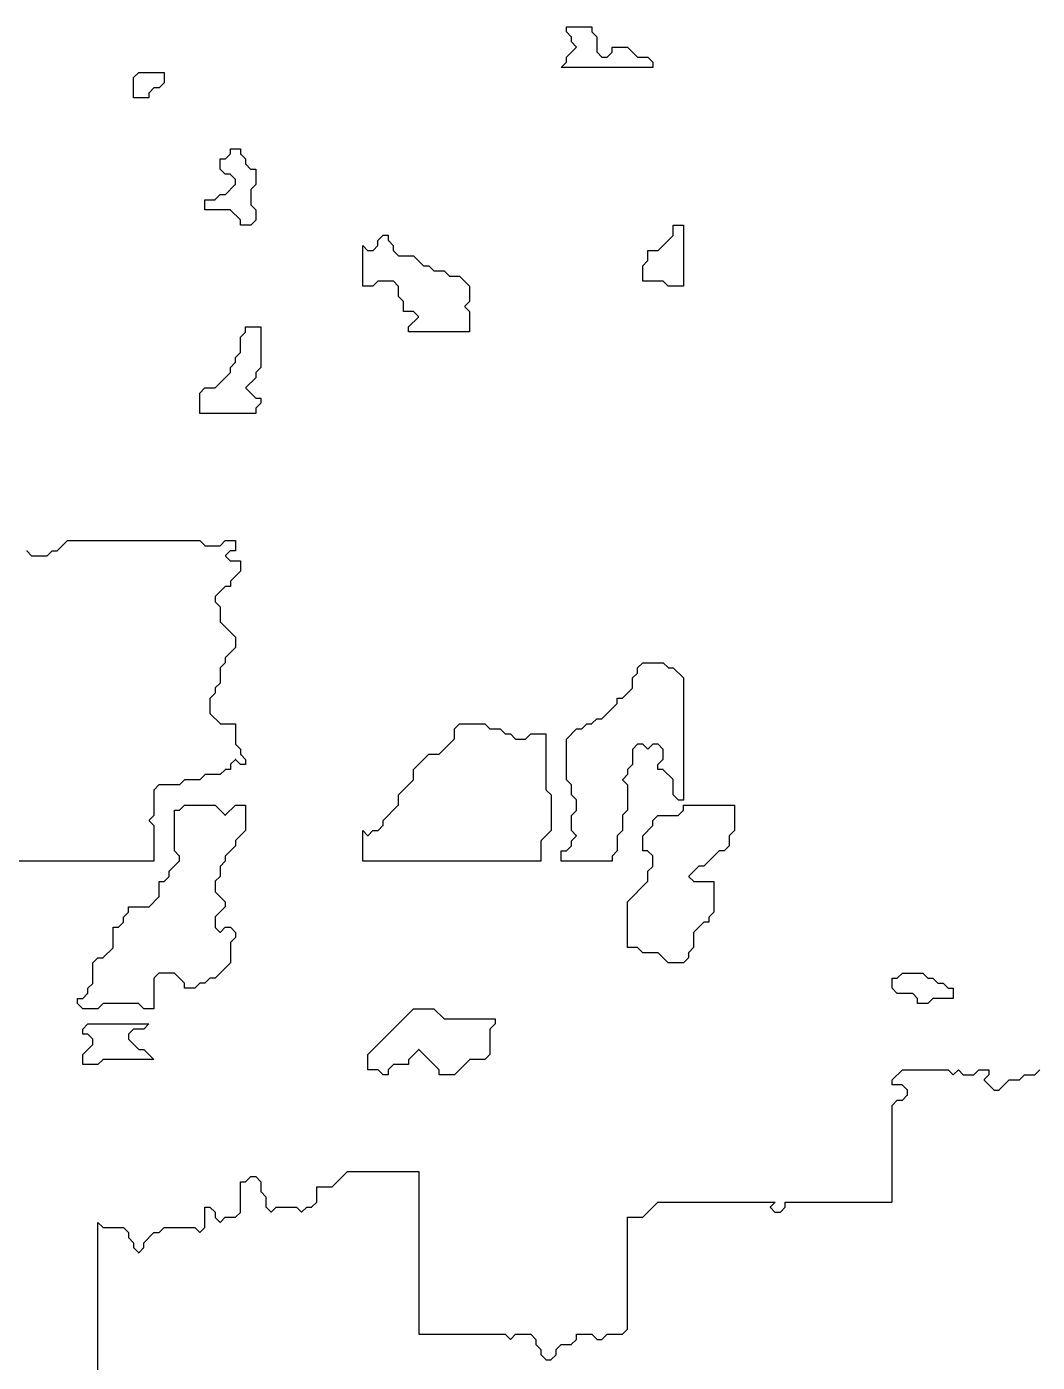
# Model space of a CAD drawing. Header units: metres. Extents: x 0 to 799, y 1 to 1100.
# Drawn here: x 402 to 600.5, y 470.5 to 733 of the extents above; entities that cross this region are included whole.
import ezdxf

# ---------------------------------------------------------------- set-up
doc = ezdxf.new("R2010")
doc.units = ezdxf.units.M
doc.layers.add('forest', color=7, linetype='Continuous')

msp = doc.modelspace()

# ---------------------------------------------------------------- linework, layer by layer
at = {"layer": 'forest', "color": 190}
for points in [[(507, 725), (507, 725), (507.97, 725.97), (507.98, 725.98), (507.98, 725.99), (507.99, 725.99), (507.99, 726), (508, 726.01), (508, 726.02), (508, 726.03), (508, 726.04), (508, 727), (508, 727), (508, 727), (509.93, 728.93), (509.94, 728.94), (509.94, 728.94), (509.95, 728.95), (509.95, 728.96), (509.95, 728.97), (509.96, 728.98), (509.96, 728.99), (509.96, 729), (509.96, 729.01), (509.96, 729.02), (509.95, 729.03), (509.95, 729.04), (509.95, 729.05), (509.94, 729.06), (509.94, 729.06), (509.93, 729.07), (509, 730), (509, 730), (509, 730), (509, 730.96), (509, 730.97), (509, 730.98), (509, 730.99), (508.99, 731), (508.99, 731.01), (508.98, 731.01), (508.98, 731.02), (508.97, 731.03), (508, 732), (508, 732), (508, 732), (508, 733), (508, 733), (508, 733), (513, 733), (513, 733), (513, 733), (513, 732.04), (513, 732.03), (513, 732.02), (513, 732.01), (513.01, 732), (513.01, 731.99), (513.02, 731.99), (513.02, 731.98), (513.03, 731.97), (514, 731), (514, 731), (514, 731), (514, 728.04), (514, 728.03), (514, 728.02), (514, 728.01), (514.01, 728), (514.01, 727.99), (514.02, 727.99), (514.02, 727.98), (514.03, 727.97), (514.97, 727.03), (514.98, 727.02), (514.99, 727.02), (514.99, 727.01), (515, 727.01), (515.01, 727), (515.02, 727), (515.03, 727), (515.04, 727), (515.96, 727), (515.97, 727), (515.98, 727), (515.99, 727), (516, 727.01), (516.01, 727.01), (516.01, 727.02), (516.02, 727.02), (516.03, 727.03), (516.97, 727.97), (516.98, 727.98), (516.98, 727.99), (516.99, 727.99), (516.99, 728), (517, 728.01), (517, 728.02), (517, 728.03), (517, 728.04), (517, 729), (517, 729), (517, 729), (520, 729), (520, 729), (520, 729), (521.97, 727.03), (521.98, 727.02), (521.99, 727.02), (521.99, 727.01), (522, 727.01), (522.01, 727), (522.02, 727), (522.03, 727), (522.04, 727), (524, 727), (524, 727), (524, 727), (525, 726), (525, 726), (525, 726), (525, 725), (525, 725), (525, 725), (507, 725), (507, 725)], [(423, 719), (423, 719), (423, 723), (423, 723), (423, 723), (424, 724), (424, 724), (424, 724), (429, 724), (429, 724), (429, 724), (429, 722), (429, 722), (429, 722), (428, 721), (428, 721), (428, 721), (427.04, 721), (427.03, 721), (427.02, 721), (427.01, 721), (427, 720.99), (426.99, 720.99), (426.99, 720.98), (426.98, 720.98), (426.97, 720.97), (426.03, 720.03), (426.02, 720.02), (426.02, 720.01), (426.01, 720.01), (426.01, 720), (426, 719.99), (426, 719.98), (426, 719.97), (426, 719.96), (426, 719), (426, 719), (426, 719), (423, 719), (423, 719)], [(437, 697), (437, 697), (437, 699), (437, 699), (437, 699), (438.96, 699), (438.97, 699), (438.98, 699), (438.99, 699), (439, 699.01), (439.01, 699.01), (439.01, 699.02), (439.02, 699.02), (439.03, 699.03), (440, 700), (440, 700), (440, 700), (440.96, 700), (440.97, 700), (440.98, 700), (440.99, 700), (441, 700.01), (441.01, 700.01), (441.01, 700.02), (441.02, 700.02), (441.03, 700.03), (442.97, 701.97), (442.98, 701.98), (442.98, 701.99), (442.99, 701.99), (442.99, 702), (443, 702.01), (443, 702.02), (443, 702.03), (443, 702.04), (443, 702.96), (443, 702.97), (443, 702.98), (443, 702.99), (442.99, 703), (442.99, 703.01), (442.98, 703.01), (442.98, 703.02), (442.97, 703.03), (442.03, 703.97), (442.02, 703.98), (442.01, 703.98), (442.01, 703.99), (442, 703.99), (441.99, 704), (441.98, 704), (441.97, 704), (441.96, 704), (441, 704), (441, 704), (441, 704), (440, 705), (440, 705), (440, 705), (440, 707), (440, 707), (440, 707), (440.96, 707), (440.97, 707), (440.98, 707), (440.99, 707), (441, 707.01), (441.01, 707.01), (441.01, 707.02), (441.02, 707.02), (441.03, 707.03), (441.97, 707.97), (441.98, 707.98), (441.98, 707.99), (441.99, 707.99), (441.99, 708), (442, 708.01), (442, 708.02), (442, 708.03), (442, 708.04), (442, 709), (442, 709), (442, 709), (444, 709), (444, 709), (444, 709), (444, 708.04), (444, 708.03), (444, 708.02), (444, 708.01), (444.01, 708), (444.01, 707.99), (444.02, 707.99), (444.02, 707.98), (444.03, 707.97), (445, 707), (445, 707), (445, 707), (445, 706.04), (445, 706.03), (445, 706.02), (445, 706.01), (445.01, 706), (445.01, 705.99), (445.02, 705.99), (445.02, 705.98), (445.03, 705.97), (445.97, 705.03), (445.98, 705.02), (445.99, 705.02), (445.99, 705.01), (446, 705.01), (446.01, 705), (446.02, 705), (446.03, 705), (446.04, 705), (447, 705), (447, 705), (447, 705), (447, 702), (447, 702), (447, 702), (446.03, 701.03), (446.02, 701.02), (446.02, 701.01), (446.01, 701.01), (446.01, 701), (446, 700.99), (446, 700.98), (446, 700.97), (446, 700.96), (446, 698.04), (446, 698.03), (446, 698.02), (446, 698.01), (446.01, 698), (446.01, 697.99), (446.02, 697.99), (446.02, 697.98), (446.03, 697.97), (447, 697), (447, 697), (447, 697), (447, 695), (447, 695), (447, 695), (446, 694), (446, 694), (446, 694), (444, 694), (444, 694), (444, 694), (444, 694.96), (444, 694.97), (444, 694.98), (444, 694.99), (443.99, 695), (443.99, 695.01), (443.98, 695.01), (443.98, 695.02), (443.97, 695.03), (442.03, 696.97), (442.02, 696.98), (442.01, 696.98), (442.01, 696.99), (442, 696.99), (441.99, 697), (441.98, 697), (441.97, 697), (441.96, 697), (437, 697), (437, 697)], [(523, 683), (523, 683), (523, 686), (523, 686), (523, 686), (523.97, 686.97), (523.98, 686.98), (523.98, 686.99), (523.99, 686.99), (523.99, 687), (524, 687.01), (524, 687.02), (524, 687.03), (524, 687.04), (524, 689), (524, 689), (524, 689), (525.96, 689), (525.97, 689), (525.98, 689), (525.99, 689), (526, 689.01), (526.01, 689.01), (526.01, 689.02), (526.02, 689.02), (526.03, 689.03), (528.97, 691.97), (528.98, 691.98), (528.98, 691.99), (528.99, 691.99), (528.99, 692), (529, 692.01), (529, 692.02), (529, 692.03), (529, 692.04), (529, 694), (529, 694), (529, 694), (531, 694), (531, 694), (531, 694), (531, 682), (531, 682), (531, 682), (528, 682), (528, 682), (528, 682), (527.03, 682.97), (527.02, 682.98), (527.01, 682.98), (527.01, 682.99), (527, 682.99), (526.99, 683), (526.98, 683), (526.97, 683), (526.96, 683), (523, 683), (523, 683)], [(468, 690), (468, 690), (468.97, 689.03), (468.98, 689.02), (468.99, 689.02), (468.99, 689.01), (469, 689.01), (469.01, 689), (469.02, 689), (469.03, 689), (469.04, 689), (469.96, 689), (469.97, 689), (469.98, 689), (469.99, 689), (470, 689.01), (470.01, 689.01), (470.01, 689.02), (470.02, 689.02), (470.03, 689.03), (470.97, 689.97), (470.98, 689.98), (470.98, 689.99), (470.99, 689.99), (470.99, 690), (471, 690.01), (471, 690.02), (471, 690.03), (471, 690.04), (471, 691), (471, 691), (471, 691), (472, 692), (472, 692), (472, 692), (473, 692), (473, 692), (473, 692), (473, 691.04), (473, 691.03), (473, 691.02), (473, 691.01), (473.01, 691), (473.01, 690.99), (473.02, 690.99), (473.02, 690.98), (473.03, 690.97), (474, 690), (474, 690), (474, 690), (474, 689.04), (474, 689.03), (474, 689.02), (474, 689.01), (474.01, 689), (474.01, 688.99), (474.02, 688.99), (474.02, 688.98), (474.03, 688.97), (474.97, 688.03), (474.98, 688.02), (474.99, 688.02), (474.99, 688.01), (475, 688.01), (475.01, 688), (475.02, 688), (475.03, 688), (475.04, 688), (478, 688), (478, 688), (478, 688), (479.97, 686.03), (479.98, 686.02), (479.99, 686.02), (479.99, 686.01), (480, 686.01), (480.01, 686), (480.02, 686), (480.03, 686), (480.04, 686), (481, 686), (481, 686), (481, 686), (481.97, 685.03), (481.98, 685.02), (481.99, 685.02), (481.99, 685.01), (482, 685.01), (482.01, 685), (482.02, 685), (482.03, 685), (482.04, 685), (484, 685), (484, 685), (484, 685), (484.97, 684.03), (484.98, 684.02), (484.99, 684.02), (484.99, 684.01), (485, 684.01), (485.01, 684), (485.02, 684), (485.03, 684), (485.04, 684), (487, 684), (487, 684), (487, 684), (489, 682), (489, 682), (489, 682), (489, 679), (489, 679), (489, 679), (488.07, 678.07), (488.06, 678.06), (488.06, 678.06), (488.05, 678.05), (488.05, 678.04), (488.05, 678.03), (488.04, 678.02), (488.04, 678.01), (488.04, 678), (488.04, 677.99), (488.04, 677.98), (488.05, 677.97), (488.05, 677.96), (488.05, 677.95), (488.06, 677.94), (488.06, 677.94), (488.07, 677.93), (489, 677), (489, 677), (489, 677), (489, 673), (489, 673), (489, 673), (477, 673), (477, 673), (477, 673), (477, 674), (477, 674), (477, 674), (478.93, 675.93), (478.94, 675.94), (478.94, 675.94), (478.95, 675.95), (478.95, 675.96), (478.95, 675.97), (478.96, 675.98), (478.96, 675.99), (478.96, 676), (478.96, 676.01), (478.96, 676.02), (478.95, 676.03), (478.95, 676.04), (478.95, 676.05), (478.94, 676.06), (478.94, 676.06), (478.93, 676.07), (478.03, 676.97), (478.02, 676.98), (478.01, 676.98), (478.01, 676.99), (478, 676.99), (477.99, 677), (477.98, 677), (477.97, 677), (477.96, 677), (476, 677), (476, 677), (476, 677), (476, 678.96), (476, 678.97), (476, 678.98), (476, 678.99), (475.99, 679), (475.99, 679.01), (475.98, 679.01), (475.98, 679.02), (475.97, 679.03), (475, 680), (475, 680), (475, 680), (475, 681.96), (475, 681.97), (475, 681.98), (475, 681.99), (474.99, 682), (474.99, 682.01), (474.98, 682.01), (474.98, 682.02), (474.97, 682.03), (474.03, 682.97), (474.02, 682.98), (474.01, 682.98), (474.01, 682.99), (474, 682.99), (473.99, 683), (473.98, 683), (473.97, 683), (473.96, 683), (471.04, 683), (471.03, 683), (471.02, 683), (471.01, 683), (471, 682.99), (470.99, 682.99), (470.99, 682.98), (470.98, 682.98), (470.97, 682.97), (470, 682), (470, 682), (470, 682), (468, 682), (468, 682), (468, 682), (468, 690), (468, 690)], [(436, 657), (436, 657), (436, 661), (436, 661), (436, 661), (437, 662), (437, 662), (437, 662), (438.96, 662), (438.97, 662), (438.98, 662), (438.99, 662), (439, 662.01), (439.01, 662.01), (439.01, 662.02), (439.02, 662.02), (439.03, 662.03), (441.97, 664.97), (441.98, 664.98), (441.98, 664.99), (441.99, 664.99), (441.99, 665), (442, 665.01), (442, 665.02), (442, 665.03), (442, 665.04), (442, 666), (442, 666), (442, 666), (442.97, 666.97), (442.98, 666.98), (442.98, 666.99), (442.99, 666.99), (442.99, 667), (443, 667.01), (443, 667.02), (443, 667.03), (443, 667.04), (443, 668), (443, 668), (443, 668), (443.97, 668.97), (443.98, 668.98), (443.98, 668.99), (443.99, 668.99), (443.99, 669), (444, 669.01), (444, 669.02), (444, 669.03), (444, 669.04), (444, 672), (444, 672), (444, 672), (444.97, 672.97), (444.98, 672.98), (444.98, 672.99), (444.99, 672.99), (444.99, 673), (445, 673.01), (445, 673.02), (445, 673.03), (445, 673.04), (445, 674), (445, 674), (445, 674), (448, 674), (448, 674), (448, 674), (448, 666), (448, 666), (448, 666), (447.03, 665.03), (447.02, 665.02), (447.02, 665.01), (447.01, 665.01), (447.01, 665), (447, 664.99), (447, 664.98), (447, 664.97), (447, 664.96), (447, 664), (447, 664), (447, 664), (445.07, 662.07), (445.06, 662.06), (445.06, 662.06), (445.05, 662.05), (445.05, 662.04), (445.05, 662.03), (445.04, 662.02), (445.04, 662.01), (445.04, 662), (445.04, 661.99), (445.04, 661.98), (445.05, 661.97), (445.05, 661.96), (445.05, 661.95), (445.06, 661.94), (445.06, 661.94), (445.07, 661.93), (446.97, 660.03), (446.98, 660.02), (446.99, 660.02), (446.99, 660.01), (447, 660.01), (447.01, 660), (447.02, 660), (447.03, 660), (447.04, 660), (448, 660), (448, 660), (448, 660), (448, 659), (448, 659), (448, 659), (447.03, 658.03), (447.02, 658.02), (447.02, 658.01), (447.01, 658.01), (447.01, 658), (447, 657.99), (447, 657.98), (447, 657.97), (447, 657.96), (447, 657), (447, 657), (447, 657), (436, 657), (436, 657)], [(402, 630.04), (402, 630.03), (402, 630.02), (402, 630.01), (402.01, 630), (402.01, 629.99), (402.02, 629.99), (402.02, 629.98), (402.03, 629.97), (402.97, 629.03), (402.98, 629.02), (402.99, 629.02), (402.99, 629.01), (403, 629.01), (403.01, 629), (403.02, 629), (403.03, 629), (403.04, 629), (405.96, 629), (405.97, 629), (405.98, 629), (405.99, 629), (406, 629.01), (406.01, 629.01), (406.01, 629.02), (406.02, 629.02), (406.03, 629.03), (407, 630), (407, 630), (407, 630), (407.96, 630), (407.97, 630), (407.98, 630), (407.99, 630), (408, 630.01), (408.01, 630.01), (408.01, 630.02), (408.02, 630.02), (408.03, 630.03), (410, 632), (410, 632), (410, 632), (436, 632), (436, 632), (436, 632), (436.97, 631.03), (436.98, 631.02), (436.99, 631.02), (436.99, 631.01), (437, 631.01), (437.01, 631), (437.02, 631), (437.03, 631), (437.04, 631), (439.96, 631), (439.97, 631), (439.98, 631), (439.99, 631), (440, 631.01), (440.01, 631.01), (440.01, 631.02), (440.02, 631.02), (440.03, 631.03), (441, 632), (441, 632), (441, 632), (443, 632), (443, 632), (443, 632), (443, 630), (443, 630), (443, 630), (442.04, 630), (442.03, 630), (442.02, 630), (442.01, 630), (442, 629.99), (441.99, 629.99), (441.99, 629.98), (441.98, 629.98), (441.97, 629.97), (441.07, 629.07), (441.06, 629.06), (441.06, 629.06), (441.05, 629.05), (441.05, 629.04), (441.05, 629.03), (441.04, 629.02), (441.04, 629.01), (441.04, 629), (441.04, 628.99), (441.04, 628.98), (441.05, 628.97), (441.05, 628.96), (441.05, 628.95), (441.06, 628.94), (441.06, 628.94), (441.07, 628.93), (441.97, 628.03), (441.98, 628.02), (441.99, 628.02), (441.99, 628.01), (442, 628.01), (442.01, 628), (442.02, 628), (442.03, 628), (442.04, 628), (444, 628), (444, 628), (444, 628), (444, 626), (444, 626), (444, 626), (442.03, 624.03), (442.02, 624.02), (442.02, 624.01), (442.01, 624.01), (442.01, 624), (442, 623.99), (442, 623.98), (442, 623.97), (442, 623.96), (442, 623), (442, 623), (442, 623), (441.04, 623), (441.03, 623), (441.02, 623), (441.01, 623), (441, 622.99), (440.99, 622.99), (440.99, 622.98), (440.98, 622.98), (440.97, 622.97), (439.03, 621.03), (439.02, 621.02), (439.02, 621.01), (439.01, 621.01), (439.01, 621), (439, 620.99), (439, 620.98), (439, 620.97), (439, 620.96), (439, 620.04), (439, 620.03), (439, 620.02), (439, 620.01), (439.01, 620), (439.01, 619.99), (439.02, 619.99), (439.02, 619.98), (439.03, 619.97), (440, 619), (440, 619), (440, 619), (440, 616.04), (440, 616.03), (440, 616.02), (440, 616.01), (440.01, 616), (440.01, 615.99), (440.02, 615.99), (440.02, 615.98), (440.03, 615.97), (443, 613), (443, 613), (443, 613), (443, 611), (443, 611), (443, 611), (441.03, 609.03), (441.02, 609.02), (441.02, 609.01), (441.01, 609.01), (441.01, 609), (441, 608.99), (441, 608.98), (441, 608.97), (441, 608.96), (441, 608), (441, 608), (441, 608), (440.03, 607.03), (440.02, 607.02), (440.02, 607.01), (440.01, 607.01), (440.01, 607), (440, 606.99), (440, 606.98), (440, 606.97), (440, 606.96), (440, 604), (440, 604), (440, 604), (439.03, 603.03), (439.02, 603.02), (439.02, 603.01), (439.01, 603.01), (439.01, 603), (439, 602.99), (439, 602.98), (439, 602.97), (439, 602.96), (439, 602), (439, 602), (439, 602), (438.03, 601.03), (438.02, 601.02), (438.02, 601.01), (438.01, 601.01), (438.01, 601), (438, 600.99), (438, 600.98), (438, 600.97), (438, 600.96), (438, 598.04), (438, 598.03), (438, 598.02), (438, 598.01), (438.01, 598), (438.01, 597.99), (438.02, 597.99), (438.02, 597.98), (438.03, 597.97), (439.97, 596.03), (439.98, 596.02), (439.99, 596.02), (439.99, 596.01), (440, 596.01), (440.01, 596), (440.02, 596), (440.03, 596), (440.04, 596), (443, 596), (443, 596), (443, 596), (443, 592.04), (443, 592.03), (443, 592.02), (443, 592.01), (443.01, 592), (443.01, 591.99), (443.02, 591.99), (443.02, 591.98), (443.03, 591.97), (444, 591), (444, 591), (444, 591), (444, 590.04), (444, 590.03), (444, 590.02), (444, 590.01), (444.01, 590), (444.01, 589.99), (444.02, 589.99), (444.02, 589.98), (444.03, 589.97), (445, 589), (445, 589), (445, 589), (445, 588), (445, 588), (445, 588), (444, 588), (444, 588), (444, 588), (443.07, 588.93), (443.06, 588.94), (443.06, 588.94), (443.05, 588.95), (443.04, 588.95), (443.03, 588.95), (443.02, 588.96), (443.01, 588.96), (443, 588.96), (442.99, 588.96), (442.98, 588.96), (442.97, 588.95), (442.96, 588.95), (442.95, 588.95), (442.94, 588.94), (442.94, 588.94), (442.93, 588.93), (442.03, 588.03), (442.02, 588.02), (442.02, 588.01), (442.01, 588.01), (442.01, 588), (442, 587.99), (442, 587.98), (442, 587.97), (442, 587.96), (442, 587), (442, 587), (442, 587), (441.04, 587), (441.03, 587), (441.02, 587), (441.01, 587), (441, 586.99), (440.99, 586.99), (440.99, 586.98), (440.98, 586.98), (440.97, 586.97), (440, 586), (440, 586), (440, 586), (437.04, 586), (437.03, 586), (437.02, 586), (437.01, 586), (437, 585.99), (436.99, 585.99), (436.99, 585.98), (436.98, 585.98), (436.97, 585.97), (436, 585), (436, 585), (436, 585), (433.04, 585), (433.03, 585), (433.02, 585), (433.01, 585), (433, 584.99), (432.99, 584.99), (432.99, 584.98), (432.98, 584.98), (432.97, 584.97), (432, 584), (432, 584), (432, 584), (428.04, 584), (428.03, 584), (428.02, 584), (428.01, 584), (428, 583.99), (427.99, 583.99), (427.99, 583.98), (427.98, 583.98), (427.97, 583.97), (427.03, 583.03), (427.02, 583.02), (427.02, 583.01), (427.01, 583.01), (427.01, 583), (427, 582.99), (427, 582.98), (427, 582.97), (427, 582.96), (427, 578), (427, 578), (427, 578), (426.07, 577.07), (426.06, 577.06), (426.06, 577.06), (426.05, 577.05), (426.05, 577.04), (426.05, 577.03), (426.04, 577.02), (426.04, 577.01), (426.04, 577), (426.04, 576.99), (426.04, 576.98), (426.05, 576.97), (426.05, 576.96), (426.05, 576.95), (426.06, 576.94), (426.06, 576.94), (426.07, 576.93), (427, 576), (427, 576), (427, 576), (427, 569), (427, 569), (427, 569), (394, 569)], [(507, 569), (507, 569), (507, 571), (507, 571), (507, 571), (507.96, 571), (507.97, 571), (507.98, 571), (507.99, 571), (508, 571.01), (508.01, 571.01), (508.01, 571.02), (508.02, 571.02), (508.03, 571.03), (508.97, 571.97), (508.98, 571.98), (508.98, 571.99), (508.99, 571.99), (508.99, 572), (509, 572.01), (509, 572.02), (509, 572.03), (509, 572.04), (509, 573), (509, 573), (509, 573), (509.93, 573.93), (509.94, 573.94), (509.94, 573.94), (509.95, 573.95), (509.95, 573.96), (509.95, 573.97), (509.96, 573.98), (509.96, 573.99), (509.96, 574), (509.96, 574.01), (509.96, 574.02), (509.95, 574.03), (509.95, 574.04), (509.95, 574.05), (509.94, 574.06), (509.94, 574.06), (509.93, 574.07), (509, 575), (509, 575), (509, 575), (509, 578), (509, 578), (509, 578), (509.97, 578.97), (509.98, 578.98), (509.98, 578.99), (509.99, 578.99), (509.99, 579), (510, 579.01), (510, 579.02), (510, 579.03), (510, 579.04), (510, 580.96), (510, 580.97), (510, 580.98), (510, 580.99), (509.99, 581), (509.99, 581.01), (509.98, 581.01), (509.98, 581.02), (509.97, 581.03), (509, 582), (509, 582), (509, 582), (509, 583.96), (509, 583.97), (509, 583.98), (509, 583.99), (508.99, 584), (508.99, 584.01), (508.98, 584.01), (508.98, 584.02), (508.97, 584.03), (508, 585), (508, 585), (508, 585), (508, 593), (508, 593), (508, 593), (510, 595), (510, 595), (510, 595), (510.96, 595), (510.97, 595), (510.98, 595), (510.99, 595), (511, 595.01), (511.01, 595.01), (511.01, 595.02), (511.02, 595.02), (511.03, 595.03), (512, 596), (512, 596), (512, 596), (512.96, 596), (512.97, 596), (512.98, 596), (512.99, 596), (513, 596.01), (513.01, 596.01), (513.01, 596.02), (513.02, 596.02), (513.03, 596.03), (514, 597), (514, 597), (514, 597), (514.96, 597), (514.97, 597), (514.98, 597), (514.99, 597), (515, 597.01), (515.01, 597.01), (515.01, 597.02), (515.02, 597.02), (515.03, 597.03), (517.97, 599.97), (517.98, 599.98), (517.98, 599.99), (517.99, 599.99), (517.99, 600), (518, 600.01), (518, 600.02), (518, 600.03), (518, 600.04), (518, 601), (518, 601), (518, 601), (518.96, 601), (518.97, 601), (518.98, 601), (518.99, 601), (519, 601.01), (519.01, 601.01), (519.01, 601.02), (519.02, 601.02), (519.03, 601.03), (520.97, 602.97), (520.98, 602.98), (520.98, 602.99), (520.99, 602.99), (520.99, 603), (521, 603.01), (521, 603.02), (521, 603.03), (521, 603.04), (521, 605), (521, 605), (521, 605), (521.97, 605.97), (521.98, 605.98), (521.98, 605.99), (521.99, 605.99), (521.99, 606), (522, 606.01), (522, 606.02), (522, 606.03), (522, 606.04), (522, 607), (522, 607), (522, 607), (523, 608), (523, 608), (523, 608), (527, 608), (527, 608), (527, 608), (527.97, 607.03), (527.98, 607.02), (527.99, 607.02), (527.99, 607.01), (528, 607.01), (528.01, 607), (528.02, 607), (528.03, 607), (528.04, 607), (529, 607), (529, 607), (529, 607), (531, 605), (531, 605), (531, 605), (531, 581), (531, 581), (531, 581), (530, 581), (530, 581), (530, 581), (529, 582), (529, 582), (529, 582), (529, 584.96), (529, 584.97), (529, 584.98), (529, 584.99), (528.99, 585), (528.99, 585.01), (528.98, 585.01), (528.98, 585.02), (528.97, 585.03), (527.03, 586.97), (527.02, 586.98), (527.01, 586.98), (527.01, 586.99), (527, 586.99), (526.99, 587), (526.98, 587), (526.97, 587), (526.96, 587), (526, 587), (526, 587), (526, 587), (526, 588), (526, 588), (526, 588), (526.97, 588.97), (526.98, 588.98), (526.98, 588.99), (526.99, 588.99), (526.99, 589), (527, 589.01), (527, 589.02), (527, 589.03), (527, 589.04), (527, 590.96), (527, 590.97), (527, 590.98), (527, 590.99), (526.99, 591), (526.99, 591.01), (526.98, 591.01), (526.98, 591.02), (526.97, 591.03), (526.03, 591.97), (526.02, 591.98), (526.01, 591.98), (526.01, 591.99), (526, 591.99), (525.99, 592), (525.98, 592), (525.97, 592), (525.96, 592), (525.04, 592), (525.03, 592), (525.02, 592), (525.01, 592), (525, 591.99), (524.99, 591.99), (524.99, 591.98), (524.98, 591.98), (524.97, 591.97), (524, 591), (524, 591), (524, 591), (523.03, 591.97), (523.02, 591.98), (523.01, 591.98), (523.01, 591.99), (523, 591.99), (522.99, 592), (522.98, 592), (522.97, 592), (522.96, 592), (522.04, 592), (522.03, 592), (522.02, 592), (522.01, 592), (522, 591.99), (521.99, 591.99), (521.99, 591.98), (521.98, 591.98), (521.97, 591.97), (521.03, 591.03), (521.02, 591.02), (521.02, 591.01), (521.01, 591.01), (521.01, 591), (521, 590.99), (521, 590.98), (521, 590.97), (521, 590.96), (521, 588), (521, 588), (521, 588), (520.03, 587.03), (520.02, 587.02), (520.02, 587.01), (520.01, 587.01), (520.01, 587), (520, 586.99), (520, 586.98), (520, 586.97), (520, 586.96), (520, 586), (520, 586), (520, 586), (519.07, 585.07), (519.06, 585.06), (519.06, 585.06), (519.05, 585.05), (519.05, 585.04), (519.05, 585.03), (519.04, 585.02), (519.04, 585.01), (519.04, 585), (519.04, 584.99), (519.04, 584.98), (519.05, 584.97), (519.05, 584.96), (519.05, 584.95), (519.06, 584.94), (519.06, 584.94), (519.07, 584.93), (520, 584), (520, 584), (520, 584), (520, 579), (520, 579), (520, 579), (519.03, 578.03), (519.02, 578.02), (519.02, 578.01), (519.01, 578.01), (519.01, 578), (519, 577.99), (519, 577.98), (519, 577.97), (519, 577.96), (519, 575), (519, 575), (519, 575), (518.03, 574.03), (518.02, 574.02), (518.02, 574.01), (518.01, 574.01), (518.01, 574), (518, 573.99), (518, 573.98), (518, 573.97), (518, 573.96), (518, 571), (518, 571), (518, 571), (517.03, 570.03), (517.02, 570.02), (517.02, 570.01), (517.01, 570.01), (517.01, 570), (517, 569.99), (517, 569.98), (517, 569.97), (517, 569.96), (517, 569), (517, 569), (517, 569), (507, 569), (507, 569)], [(468, 575), (468, 575), (468.93, 574.07), (468.94, 574.06), (468.94, 574.06), (468.95, 574.05), (468.96, 574.05), (468.97, 574.05), (468.98, 574.04), (468.99, 574.04), (469, 574.04), (469.01, 574.04), (469.02, 574.04), (469.03, 574.05), (469.04, 574.05), (469.05, 574.05), (469.06, 574.06), (469.06, 574.06), (469.07, 574.07), (470, 575), (470, 575), (470, 575), (470.96, 575), (470.97, 575), (470.98, 575), (470.99, 575), (471, 575.01), (471.01, 575.01), (471.01, 575.02), (471.02, 575.02), (471.03, 575.03), (471.97, 575.97), (471.98, 575.98), (471.98, 575.99), (471.99, 575.99), (471.99, 576), (472, 576.01), (472, 576.02), (472, 576.03), (472, 576.04), (472, 577), (472, 577), (472, 577), (474.97, 579.97), (474.98, 579.98), (474.98, 579.99), (474.99, 579.99), (474.99, 580), (475, 580.01), (475, 580.02), (475, 580.03), (475, 580.04), (475, 582), (475, 582), (475, 582), (477.97, 584.97), (477.98, 584.98), (477.98, 584.99), (477.99, 584.99), (477.99, 585), (478, 585.01), (478, 585.02), (478, 585.03), (478, 585.04), (478, 587), (478, 587), (478, 587), (481, 590), (481, 590), (481, 590), (482.96, 590), (482.97, 590), (482.98, 590), (482.99, 590), (483, 590.01), (483.01, 590.01), (483.01, 590.02), (483.02, 590.02), (483.03, 590.03), (485.97, 592.97), (485.98, 592.98), (485.98, 592.99), (485.99, 592.99), (485.99, 593), (486, 593.01), (486, 593.02), (486, 593.03), (486, 593.04), (486, 595), (486, 595), (486, 595), (487, 596), (487, 596), (487, 596), (492, 596), (492, 596), (492, 596), (492.97, 595.03), (492.98, 595.02), (492.99, 595.02), (492.99, 595.01), (493, 595.01), (493.01, 595), (493.02, 595), (493.03, 595), (493.04, 595), (495, 595), (495, 595), (495, 595), (495.97, 594.03), (495.98, 594.02), (495.99, 594.02), (495.99, 594.01), (496, 594.01), (496.01, 594), (496.02, 594), (496.03, 594), (496.04, 594), (497, 594), (497, 594), (497, 594), (497.97, 593.03), (497.98, 593.02), (497.99, 593.02), (497.99, 593.01), (498, 593.01), (498.01, 593), (498.02, 593), (498.03, 593), (498.04, 593), (499.96, 593), (499.97, 593), (499.98, 593), (499.99, 593), (500, 593.01), (500.01, 593.01), (500.01, 593.02), (500.02, 593.02), (500.03, 593.03), (501, 594), (501, 594), (501, 594), (504, 594), (504, 594), (504, 594), (504, 583.04), (504, 583.03), (504, 583.02), (504, 583.01), (504.01, 583), (504.01, 582.99), (504.02, 582.99), (504.02, 582.98), (504.03, 582.97), (505, 582), (505, 582), (505, 582), (505, 575), (505, 575), (505, 575), (503.03, 573.03), (503.02, 573.02), (503.02, 573.01), (503.01, 573.01), (503.01, 573), (503, 572.99), (503, 572.98), (503, 572.97), (503, 572.96), (503, 569), (503, 569), (503, 569), (468, 569), (468, 569), (468, 569), (468, 575), (468, 575)], [(412, 542), (412, 542), (412.96, 542), (412.97, 542), (412.98, 542), (412.99, 542), (413, 542.01), (413.01, 542.01), (413.01, 542.02), (413.02, 542.02), (413.03, 542.03), (413.97, 542.97), (413.98, 542.98), (413.98, 542.99), (413.99, 542.99), (413.99, 543), (414, 543.01), (414, 543.02), (414, 543.03), (414, 543.04), (414, 544), (414, 544), (414, 544), (414.97, 544.97), (414.98, 544.98), (414.98, 544.99), (414.99, 544.99), (414.99, 545), (415, 545.01), (415, 545.02), (415, 545.03), (415, 545.04), (415, 549), (415, 549), (415, 549), (416, 550), (416, 550), (416, 550), (416.96, 550), (416.97, 550), (416.98, 550), (416.99, 550), (417, 550.01), (417.01, 550.01), (417.01, 550.02), (417.02, 550.02), (417.03, 550.03), (418.97, 551.97), (418.98, 551.98), (418.98, 551.99), (418.99, 551.99), (418.99, 552), (419, 552.01), (419, 552.02), (419, 552.03), (419, 552.04), (419, 556), (419, 556), (419, 556), (419.96, 556), (419.97, 556), (419.98, 556), (419.99, 556), (420, 556.01), (420.01, 556.01), (420.01, 556.02), (420.02, 556.02), (420.03, 556.03), (420.97, 556.97), (420.98, 556.98), (420.98, 556.99), (420.99, 556.99), (420.99, 557), (421, 557.01), (421, 557.02), (421, 557.03), (421, 557.04), (421, 558), (421, 558), (421, 558), (421.97, 558.97), (421.98, 558.98), (421.98, 558.99), (421.99, 558.99), (421.99, 559), (422, 559.01), (422, 559.02), (422, 559.03), (422, 559.04), (422, 560), (422, 560), (422, 560), (425.96, 560), (425.97, 560), (425.98, 560), (425.99, 560), (426, 560.01), (426.01, 560.01), (426.01, 560.02), (426.02, 560.02), (426.03, 560.03), (427.97, 561.97), (427.98, 561.98), (427.98, 561.99), (427.99, 561.99), (427.99, 562), (428, 562.01), (428, 562.02), (428, 562.03), (428, 562.04), (428, 565), (428, 565), (428, 565), (428.96, 565), (428.97, 565), (428.98, 565), (428.99, 565), (429, 565.01), (429.01, 565.01), (429.01, 565.02), (429.02, 565.02), (429.03, 565.03), (429.97, 565.97), (429.98, 565.98), (429.98, 565.99), (429.99, 565.99), (429.99, 566), (430, 566.01), (430, 566.02), (430, 566.03), (430, 566.04), (430, 567), (430, 567), (430, 567), (431.97, 568.97), (431.98, 568.98), (431.98, 568.99), (431.99, 568.99), (431.99, 569), (432, 569.01), (432, 569.02), (432, 569.03), (432, 569.04), (432, 569.96), (432, 569.97), (432, 569.98), (432, 569.99), (431.99, 570), (431.99, 570.01), (431.98, 570.01), (431.98, 570.02), (431.97, 570.03), (431, 571), (431, 571), (431, 571), (431, 579), (431, 579), (431, 579), (431.96, 579), (431.97, 579), (431.98, 579), (431.99, 579), (432, 579.01), (432.01, 579.01), (432.01, 579.02), (432.02, 579.02), (432.03, 579.03), (433, 580), (433, 580), (433, 580), (439, 580), (439, 580), (439, 580), (440.93, 578.07), (440.94, 578.06), (440.94, 578.06), (440.95, 578.05), (440.96, 578.05), (440.97, 578.05), (440.98, 578.04), (440.99, 578.04), (441, 578.04), (441.01, 578.04), (441.02, 578.04), (441.03, 578.05), (441.04, 578.05), (441.05, 578.05), (441.06, 578.06), (441.06, 578.06), (441.07, 578.07), (443, 580), (443, 580), (443, 580), (445, 580), (445, 580), (445, 580), (445, 575), (445, 575), (445, 575), (443.03, 573.03), (443.02, 573.02), (443.02, 573.01), (443.01, 573.01), (443.01, 573), (443, 572.99), (443, 572.98), (443, 572.97), (443, 572.96), (443, 572), (443, 572), (443, 572), (441.03, 570.03), (441.02, 570.02), (441.02, 570.01), (441.01, 570.01), (441.01, 570), (441, 569.99), (441, 569.98), (441, 569.97), (441, 569.96), (441, 569), (441, 569), (441, 569), (440.03, 568.03), (440.02, 568.02), (440.02, 568.01), (440.01, 568.01), (440.01, 568), (440, 567.99), (440, 567.98), (440, 567.97), (440, 567.96), (440, 566), (440, 566), (440, 566), (439.03, 565.03), (439.02, 565.02), (439.02, 565.01), (439.01, 565.01), (439.01, 565), (439, 564.99), (439, 564.98), (439, 564.97), (439, 564.96), (439, 563.04), (439, 563.03), (439, 563.02), (439, 563.01), (439.01, 563), (439.01, 562.99), (439.02, 562.99), (439.02, 562.98), (439.03, 562.97), (441, 561), (441, 561), (441, 561), (441, 560), (441, 560), (441, 560), (439.03, 558.03), (439.02, 558.02), (439.02, 558.01), (439.01, 558.01), (439.01, 558), (439, 557.99), (439, 557.98), (439, 557.97), (439, 557.96), (439, 556.04), (439, 556.03), (439, 556.02), (439, 556.01), (439.01, 556), (439.01, 555.99), (439.02, 555.99), (439.02, 555.98), (439.03, 555.97), (439.93, 555.07), (439.94, 555.06), (439.94, 555.06), (439.95, 555.05), (439.96, 555.05), (439.97, 555.05), (439.98, 555.04), (439.99, 555.04), (440, 555.04), (440.01, 555.04), (440.02, 555.04), (440.03, 555.05), (440.04, 555.05), (440.05, 555.05), (440.06, 555.06), (440.06, 555.06), (440.07, 555.07), (441, 556), (441, 556), (441, 556), (442, 556), (442, 556), (442, 556), (443, 555), (443, 555), (443, 555), (443, 554), (443, 554), (443, 554), (442.03, 553.03), (442.02, 553.02), (442.02, 553.01), (442.01, 553.01), (442.01, 553), (442, 552.99), (442, 552.98), (442, 552.97), (442, 552.96), (442, 549), (442, 549), (442, 549), (439, 546), (439, 546), (439, 546), (438.04, 546), (438.03, 546), (438.02, 546), (438.01, 546), (438, 545.99), (437.99, 545.99), (437.99, 545.98), (437.98, 545.98), (437.97, 545.97), (437, 545), (437, 545), (437, 545), (436.04, 545), (436.03, 545), (436.02, 545), (436.01, 545), (436, 544.99), (435.99, 544.99), (435.99, 544.98), (435.98, 544.98), (435.97, 544.97), (435, 544), (435, 544), (435, 544), (433, 544), (433, 544), (433, 544), (433, 544.96), (433, 544.97), (433, 544.98), (433, 544.99), (432.99, 545), (432.99, 545.01), (432.98, 545.01), (432.98, 545.02), (432.97, 545.03), (431.03, 546.97), (431.02, 546.98), (431.01, 546.98), (431.01, 546.99), (431, 546.99), (430.99, 547), (430.98, 547), (430.97, 547), (430.96, 547), (428.04, 547), (428.03, 547), (428.02, 547), (428.01, 547), (428, 546.99), (427.99, 546.99), (427.99, 546.98), (427.98, 546.98), (427.97, 546.97), (427.03, 546.03), (427.02, 546.02), (427.02, 546.01), (427.01, 546.01), (427.01, 546), (427, 545.99), (427, 545.98), (427, 545.97), (427, 545.96), (427, 540), (427, 540), (427, 540), (425, 540), (425, 540), (425, 540), (424.03, 540.97), (424.02, 540.98), (424.01, 540.98), (424.01, 540.99), (424, 540.99), (423.99, 541), (423.98, 541), (423.97, 541), (423.96, 541), (417.04, 541), (417.03, 541), (417.02, 541), (417.01, 541), (417, 540.99), (416.99, 540.99), (416.99, 540.98), (416.98, 540.98), (416.97, 540.97), (416, 540), (416, 540), (416, 540), (413, 540), (413, 540), (413, 540), (412, 541), (412, 541), (412, 541), (412, 542), (412, 542)], [(520, 552), (520, 552), (520, 561), (520, 561), (520, 561), (523.97, 564.97), (523.98, 564.98), (523.98, 564.99), (523.99, 564.99), (523.99, 565), (524, 565.01), (524, 565.02), (524, 565.03), (524, 565.04), (524, 567), (524, 567), (524, 567), (524.97, 567.97), (524.98, 567.98), (524.98, 567.99), (524.99, 567.99), (524.99, 568), (525, 568.01), (525, 568.02), (525, 568.03), (525, 568.04), (525, 569.96), (525, 569.97), (525, 569.98), (525, 569.99), (524.99, 570), (524.99, 570.01), (524.98, 570.01), (524.98, 570.02), (524.97, 570.03), (524.03, 570.97), (524.02, 570.98), (524.01, 570.98), (524.01, 570.99), (524, 570.99), (523.99, 571), (523.98, 571), (523.97, 571), (523.96, 571), (523, 571), (523, 571), (523, 571), (523, 574), (523, 574), (523, 574), (524.97, 575.97), (524.98, 575.98), (524.98, 575.99), (524.99, 575.99), (524.99, 576), (525, 576.01), (525, 576.02), (525, 576.03), (525, 576.04), (525, 577), (525, 577), (525, 577), (526, 578), (526, 578), (526, 578), (529.96, 578), (529.97, 578), (529.98, 578), (529.99, 578), (530, 578.01), (530.01, 578.01), (530.01, 578.02), (530.02, 578.02), (530.03, 578.03), (530.97, 578.97), (530.98, 578.98), (530.98, 578.99), (530.99, 578.99), (530.99, 579), (531, 579.01), (531, 579.02), (531, 579.03), (531, 579.04), (531, 580), (531, 580), (531, 580), (541, 580), (541, 580), (541, 580), (541, 575), (541, 575), (541, 575), (540.03, 574.03), (540.02, 574.02), (540.02, 574.01), (540.01, 574.01), (540.01, 574), (540, 573.99), (540, 573.98), (540, 573.97), (540, 573.96), (540, 572), (540, 572), (540, 572), (539, 571), (539, 571), (539, 571), (538.04, 571), (538.03, 571), (538.02, 571), (538.01, 571), (538, 570.99), (537.99, 570.99), (537.99, 570.98), (537.98, 570.98), (537.97, 570.97), (535, 568), (535, 568), (535, 568), (534.04, 568), (534.03, 568), (534.02, 568), (534.01, 568), (534, 567.99), (533.99, 567.99), (533.99, 567.98), (533.98, 567.98), (533.97, 567.97), (532.07, 566.07), (532.06, 566.06), (532.06, 566.06), (532.05, 566.05), (532.05, 566.04), (532.05, 566.03), (532.04, 566.02), (532.04, 566.01), (532.04, 566), (532.04, 565.99), (532.04, 565.98), (532.05, 565.97), (532.05, 565.96), (532.05, 565.95), (532.06, 565.94), (532.06, 565.94), (532.07, 565.93), (532.97, 565.03), (532.98, 565.02), (532.99, 565.02), (532.99, 565.01), (533, 565.01), (533.01, 565), (533.02, 565), (533.03, 565), (533.04, 565), (537, 565), (537, 565), (537, 565), (537, 559), (537, 559), (537, 559), (536.03, 558.03), (536.02, 558.02), (536.02, 558.01), (536.01, 558.01), (536.01, 558), (536, 557.99), (536, 557.98), (536, 557.97), (536, 557.96), (536, 557), (536, 557), (536, 557), (535.04, 557), (535.03, 557), (535.02, 557), (535.01, 557), (535, 556.99), (534.99, 556.99), (534.99, 556.98), (534.98, 556.98), (534.97, 556.97), (533.03, 555.03), (533.02, 555.02), (533.02, 555.01), (533.01, 555.01), (533.01, 555), (533, 554.99), (533, 554.98), (533, 554.97), (533, 554.96), (533, 552), (533, 552), (533, 552), (532.03, 551.03), (532.02, 551.02), (532.02, 551.01), (532.01, 551.01), (532.01, 551), (532, 550.99), (532, 550.98), (532, 550.97), (532, 550.96), (532, 550), (532, 550), (532, 550), (531, 549), (531, 549), (531, 549), (528, 549), (528, 549), (528, 549), (526.03, 550.97), (526.02, 550.98), (526.01, 550.98), (526.01, 550.99), (526, 550.99), (525.99, 551), (525.98, 551), (525.97, 551), (525.96, 551), (523, 551), (523, 551), (523, 551), (522.03, 551.97), (522.02, 551.98), (522.01, 551.98), (522.01, 551.99), (522, 551.99), (521.99, 552), (521.98, 552), (521.97, 552), (521.96, 552), (520, 552), (520, 552)], [(572, 546), (572, 546), (572.96, 546), (572.97, 546), (572.98, 546), (572.99, 546), (573, 546.01), (573.01, 546.01), (573.01, 546.02), (573.02, 546.02), (573.03, 546.03), (574, 547), (574, 547), (574, 547), (578, 547), (578, 547), (578, 547), (578.97, 546.03), (578.98, 546.02), (578.99, 546.02), (578.99, 546.01), (579, 546.01), (579.01, 546), (579.02, 546), (579.03, 546), (579.04, 546), (580, 546), (580, 546), (580, 546), (580.97, 545.03), (580.98, 545.02), (580.99, 545.02), (580.99, 545.01), (581, 545.01), (581.01, 545), (581.02, 545), (581.03, 545), (581.04, 545), (582, 545), (582, 545), (582, 545), (582.97, 544.03), (582.98, 544.02), (582.99, 544.02), (582.99, 544.01), (583, 544.01), (583.01, 544), (583.02, 544), (583.03, 544), (583.04, 544), (584, 544), (584, 544), (584, 544), (584, 542), (584, 542), (584, 542), (580.04, 542), (580.03, 542), (580.02, 542), (580.01, 542), (580, 541.99), (579.99, 541.99), (579.99, 541.98), (579.98, 541.98), (579.97, 541.97), (579, 541), (579, 541), (579, 541), (577, 541), (577, 541), (577, 541), (577, 541.96), (577, 541.97), (577, 541.98), (577, 541.99), (576.99, 542), (576.99, 542.01), (576.98, 542.01), (576.98, 542.02), (576.97, 542.03), (576.03, 542.97), (576.02, 542.98), (576.01, 542.98), (576.01, 542.99), (576, 542.99), (575.99, 543), (575.98, 543), (575.97, 543), (575.96, 543), (573, 543), (573, 543), (573, 543), (572, 544), (572, 544), (572, 544), (572, 546), (572, 546)], [(469, 528), (469, 528), (469, 531), (469, 531), (469, 531), (478, 540), (478, 540), (478, 540), (482, 540), (482, 540), (482, 540), (483.97, 538.03), (483.98, 538.02), (483.99, 538.02), (483.99, 538.01), (484, 538.01), (484.01, 538), (484.02, 538), (484.03, 538), (484.04, 538), (494, 538), (494, 538), (494, 538), (494, 537), (494, 537), (494, 537), (493.03, 536.03), (493.02, 536.02), (493.02, 536.01), (493.01, 536.01), (493.01, 536), (493, 535.99), (493, 535.98), (493, 535.97), (493, 535.96), (493, 531), (493, 531), (493, 531), (492, 530), (492, 530), (492, 530), (489.04, 530), (489.03, 530), (489.02, 530), (489.01, 530), (489, 529.99), (488.99, 529.99), (488.99, 529.98), (488.98, 529.98), (488.97, 529.97), (486, 527), (486, 527), (486, 527), (483, 527), (483, 527), (483, 527), (483, 527.96), (483, 527.97), (483, 527.98), (483, 527.99), (482.99, 528), (482.99, 528.01), (482.98, 528.01), (482.98, 528.02), (482.97, 528.03), (479.07, 531.93), (479.06, 531.94), (479.06, 531.94), (479.05, 531.95), (479.04, 531.95), (479.03, 531.95), (479.02, 531.96), (479.01, 531.96), (479, 531.96), (478.99, 531.96), (478.98, 531.96), (478.97, 531.95), (478.96, 531.95), (478.95, 531.95), (478.94, 531.94), (478.94, 531.94), (478.93, 531.93), (477.03, 530.03), (477.02, 530.02), (477.02, 530.01), (477.01, 530.01), (477.01, 530), (477, 529.99), (477, 529.98), (477, 529.97), (477, 529.96), (477, 529), (477, 529), (477, 529), (474.04, 529), (474.03, 529), (474.02, 529), (474.01, 529), (474, 528.99), (473.99, 528.99), (473.99, 528.98), (473.98, 528.98), (473.97, 528.97), (473.03, 528.03), (473.02, 528.02), (473.02, 528.01), (473.01, 528.01), (473.01, 528), (473, 527.99), (473, 527.98), (473, 527.97), (473, 527.96), (473, 527), (473, 527), (473, 527), (472, 527), (472, 527), (472, 527), (471.03, 527.97), (471.02, 527.98), (471.01, 527.98), (471.01, 527.99), (471, 527.99), (470.99, 528), (470.98, 528), (470.97, 528), (470.96, 528), (469, 528), (469, 528)], [(413, 529), (413, 529), (413, 531), (413, 531), (413, 531), (414.97, 532.97), (414.98, 532.98), (414.98, 532.99), (414.99, 532.99), (414.99, 533), (415, 533.01), (415, 533.02), (415, 533.03), (415, 533.04), (415, 533.96), (415, 533.97), (415, 533.98), (415, 533.99), (414.99, 534), (414.99, 534.01), (414.98, 534.01), (414.98, 534.02), (414.97, 534.03), (414.03, 534.97), (414.02, 534.98), (414.01, 534.98), (414.01, 534.99), (414, 534.99), (413.99, 535), (413.98, 535), (413.97, 535), (413.96, 535), (413, 535), (413, 535), (413, 535), (413, 536), (413, 536), (413, 536), (414, 537), (414, 537), (414, 537), (426, 537), (426, 537), (426, 537), (425, 536), (425, 536), (425, 536), (423.04, 536), (423.03, 536), (423.02, 536), (423.01, 536), (423, 535.99), (422.99, 535.99), (422.99, 535.98), (422.98, 535.98), (422.97, 535.97), (422.03, 535.03), (422.02, 535.02), (422.02, 535.01), (422.01, 535.01), (422.01, 535), (422, 534.99), (422, 534.98), (422, 534.97), (422, 534.96), (422, 534.04), (422, 534.03), (422, 534.02), (422, 534.01), (422.01, 534), (422.01, 533.99), (422.02, 533.99), (422.02, 533.98), (422.03, 533.97), (423.97, 532.03), (423.98, 532.02), (423.99, 532.02), (423.99, 532.01), (424, 532.01), (424.01, 532), (424.02, 532), (424.03, 532), (424.04, 532), (425, 532), (425, 532), (425, 532), (427, 530), (427, 530), (427, 530), (417.04, 530), (417.03, 530), (417.02, 530), (417.01, 530), (417, 529.99), (416.99, 529.99), (416.99, 529.98), (416.98, 529.98), (416.97, 529.97), (416, 529), (416, 529), (416, 529), (413, 529), (413, 529)], [(416, 454.1), (416, 498), (416, 498), (416, 498), (416.97, 497.03), (416.98, 497.02), (416.99, 497.02), (416.99, 497.01), (417, 497.01), (417.01, 497), (417.02, 497), (417.03, 497), (417.04, 497), (421, 497), (421, 497), (421, 497), (422, 496), (422, 496), (422, 496), (422, 495.04), (422, 495.03), (422, 495.02), (422, 495.01), (422.01, 495), (422.01, 494.99), (422.02, 494.99), (422.02, 494.98), (422.03, 494.97), (423, 494), (423, 494), (423, 494), (423, 493.04), (423, 493.03), (423, 493.02), (423, 493.01), (423.01, 493), (423.01, 492.99), (423.02, 492.99), (423.02, 492.98), (423.03, 492.97), (423.93, 492.07), (423.94, 492.06), (423.94, 492.06), (423.95, 492.05), (423.96, 492.05), (423.97, 492.05), (423.98, 492.04), (423.99, 492.04), (424, 492.04), (424.01, 492.04), (424.02, 492.04), (424.03, 492.05), (424.04, 492.05), (424.05, 492.05), (424.06, 492.06), (424.06, 492.06), (424.07, 492.07), (424.97, 492.97), (424.98, 492.98), (424.98, 492.99), (424.99, 492.99), (424.99, 493), (425, 493.01), (425, 493.02), (425, 493.03), (425, 493.04), (425, 494), (425, 494), (425, 494), (427, 496), (427, 496), (427, 496), (427.96, 496), (427.97, 496), (427.98, 496), (427.99, 496), (428, 496.01), (428.01, 496.01), (428.01, 496.02), (428.02, 496.02), (428.03, 496.03), (429, 497), (429, 497), (429, 497), (435, 497), (435, 497), (435, 497), (435.93, 496.07), (435.94, 496.06), (435.94, 496.06), (435.95, 496.05), (435.96, 496.05), (435.97, 496.05), (435.98, 496.04), (435.99, 496.04), (436, 496.04), (436.01, 496.04), (436.02, 496.04), (436.03, 496.05), (436.04, 496.05), (436.05, 496.05), (436.06, 496.06), (436.06, 496.06), (436.07, 496.07), (436.97, 496.97), (436.98, 496.98), (436.98, 496.99), (436.99, 496.99), (436.99, 497), (437, 497.01), (437, 497.02), (437, 497.03), (437, 497.04), (437, 501), (437, 501), (437, 501), (438, 501), (438, 501), (438, 501), (439, 500), (439, 500), (439, 500), (439, 499.04), (439, 499.03), (439, 499.02), (439, 499.01), (439.01, 499), (439.01, 498.99), (439.02, 498.99), (439.02, 498.98), (439.03, 498.97), (439.93, 498.07), (439.94, 498.06), (439.94, 498.06), (439.95, 498.05), (439.96, 498.05), (439.97, 498.05), (439.98, 498.04), (439.99, 498.04), (440, 498.04), (440.01, 498.04), (440.02, 498.04), (440.03, 498.05), (440.04, 498.05), (440.05, 498.05), (440.06, 498.06), (440.06, 498.06), (440.07, 498.07), (441, 499), (441, 499), (441, 499), (442.96, 499), (442.97, 499), (442.98, 499), (442.99, 499), (443, 499.01), (443.01, 499.01), (443.01, 499.02), (443.02, 499.02), (443.03, 499.03), (443.97, 499.97), (443.98, 499.98), (443.98, 499.99), (443.99, 499.99), (443.99, 500), (444, 500.01), (444, 500.02), (444, 500.03), (444, 500.04), (444, 506), (444, 506), (444, 506), (444.96, 506), (444.97, 506), (444.98, 506), (444.99, 506), (445, 506.01), (445.01, 506.01), (445.01, 506.02), (445.02, 506.02), (445.03, 506.03), (446, 507), (446, 507), (446, 507), (447, 507), (447, 507), (447, 507), (448, 506), (448, 506), (448, 506), (448, 504.04), (448, 504.03), (448, 504.02), (448, 504.01), (448.01, 504), (448.01, 503.99), (448.02, 503.99), (448.02, 503.98), (448.03, 503.97), (449, 503), (449, 503), (449, 503), (449, 501.04), (449, 501.03), (449, 501.02), (449, 501.01), (449.01, 501), (449.01, 500.99), (449.02, 500.99), (449.02, 500.98), (449.03, 500.97), (449.93, 500.07), (449.94, 500.06), (449.94, 500.06), (449.95, 500.05), (449.96, 500.05), (449.97, 500.05), (449.98, 500.04), (449.99, 500.04), (450, 500.04), (450.01, 500.04), (450.02, 500.04), (450.03, 500.05), (450.04, 500.05), (450.05, 500.05), (450.06, 500.06), (450.06, 500.06), (450.07, 500.07), (451, 501), (451, 501), (451, 501), (455, 501), (455, 501), (455, 501), (455.93, 500.07), (455.94, 500.06), (455.94, 500.06), (455.95, 500.05), (455.96, 500.05), (455.97, 500.05), (455.98, 500.04), (455.99, 500.04), (456, 500.04), (456.01, 500.04), (456.02, 500.04), (456.03, 500.05), (456.04, 500.05), (456.05, 500.05), (456.06, 500.06), (456.06, 500.06), (456.07, 500.07), (457, 501), (457, 501), (457, 501), (457.96, 501), (457.97, 501), (457.98, 501), (457.99, 501), (458, 501.01), (458.01, 501.01), (458.01, 501.02), (458.02, 501.02), (458.03, 501.03), (458.97, 501.97), (458.98, 501.98), (458.98, 501.99), (458.99, 501.99), (458.99, 502), (459, 502.01), (459, 502.02), (459, 502.03), (459, 502.04), (459, 505), (459, 505), (459, 505), (461.96, 505), (461.97, 505), (461.98, 505), (461.99, 505), (462, 505.01), (462.01, 505.01), (462.01, 505.02), (462.02, 505.02), (462.03, 505.03), (465, 508), (465, 508), (465, 508), (479, 508), (479, 508), (479, 508), (479, 476.1), (479, 476.09), (479, 476.08), (479, 476.07), (479.01, 476.06), (479.01, 476.05), (479.02, 476.04), (479.02, 476.04), (479.03, 476.03), (479.04, 476.02), (479.04, 476.02), (479.05, 476.01), (479.06, 476.01), (479.07, 476), (479.08, 476), (479.09, 476), (479.1, 476), (496, 476), (496, 476), (496, 476), (496.93, 475.07), (496.94, 475.06), (496.94, 475.06), (496.95, 475.05), (496.96, 475.05), (496.97, 475.05), (496.98, 475.04), (496.99, 475.04), (497, 475.04), (497.01, 475.04), (497.02, 475.04), (497.03, 475.05), (497.04, 475.05), (497.05, 475.05), (497.06, 475.06), (497.06, 475.06), (497.07, 475.07), (498, 476), (498, 476), (498, 476), (501, 476), (501, 476), (501, 476), (502, 475), (502, 475), (502, 475), (502, 474.04), (502, 474.03), (502, 474.02), (502, 474.01), (502.01, 474), (502.01, 473.99), (502.02, 473.99), (502.02, 473.98), (502.03, 473.97), (503, 473), (503, 473), (503, 473), (503, 472.04), (503, 472.03), (503, 472.02), (503, 472.01), (503.01, 472), (503.01, 471.99), (503.02, 471.99), (503.02, 471.98), (503.03, 471.97), (503.97, 471.03), (503.98, 471.02), (503.99, 471.02), (503.99, 471.01), (504, 471.01), (504.01, 471), (504.02, 471), (504.03, 471), (504.04, 471), (504.96, 471), (504.97, 471), (504.98, 471), (504.99, 471), (505, 471.01), (505.01, 471.01), (505.01, 471.02), (505.02, 471.02), (505.03, 471.03), (505.97, 471.97), (505.98, 471.98), (505.98, 471.99), (505.99, 471.99), (505.99, 472), (506, 472.01), (506, 472.02), (506, 472.03), (506, 472.04), (506, 473), (506, 473), (506, 473), (507, 474), (507, 474), (507, 474), (508.96, 474), (508.97, 474), (508.98, 474), (508.99, 474), (509, 474.01), (509.01, 474.01), (509.01, 474.02), (509.02, 474.02), (509.03, 474.03), (509.97, 474.97), (509.98, 474.98), (509.98, 474.99), (509.99, 474.99), (509.99, 475), (510, 475.01), (510, 475.02), (510, 475.03), (510, 475.04), (510, 476), (510, 476), (510, 476), (513, 476), (513, 476), (513, 476), (513.97, 475.03), (513.98, 475.02), (513.99, 475.02), (513.99, 475.01), (514, 475.01), (514.01, 475), (514.02, 475), (514.03, 475), (514.04, 475), (514.96, 475), (514.97, 475), (514.98, 475), (514.99, 475), (515, 475.01), (515.01, 475.01), (515.01, 475.02), (515.02, 475.02), (515.03, 475.03), (516, 476), (516, 476), (516, 476), (518.96, 476), (518.97, 476), (518.98, 476), (518.99, 476), (519, 476.01), (519.01, 476.01), (519.01, 476.02), (519.02, 476.02), (519.03, 476.03), (519.97, 476.97), (519.98, 476.98), (519.98, 476.99), (519.99, 476.99), (519.99, 477), (520, 477.01), (520, 477.02), (520, 477.03), (520, 477.04), (520, 499), (520, 499), (520, 499), (522.96, 499), (522.97, 499), (522.98, 499), (522.99, 499), (523, 499.01), (523.01, 499.01), (523.01, 499.02), (523.02, 499.02), (523.03, 499.03), (526, 502), (526, 502), (526, 502), (549, 502), (549, 502), (549, 502), (548.07, 501.07), (548.06, 501.06), (548.06, 501.06), (548.05, 501.05), (548.05, 501.04), (548.05, 501.03), (548.04, 501.02), (548.04, 501.01), (548.04, 501), (548.04, 500.99), (548.04, 500.98), (548.05, 500.97), (548.05, 500.96), (548.05, 500.95), (548.06, 500.94), (548.06, 500.94), (548.07, 500.93), (548.97, 500.03), (548.98, 500.02), (548.99, 500.02), (548.99, 500.01), (549, 500.01), (549.01, 500), (549.02, 500), (549.03, 500), (549.04, 500), (549.96, 500), (549.97, 500), (549.98, 500), (549.99, 500), (550, 500.01), (550.01, 500.01), (550.01, 500.02), (550.02, 500.02), (550.03, 500.03), (550.97, 500.97), (550.98, 500.98), (550.98, 500.99), (550.99, 500.99), (550.99, 501), (551, 501.01), (551, 501.02), (551, 501.03), (551, 501.04), (551, 502), (551, 502), (551, 502), (571.9, 502), (571.91, 502), (571.92, 502), (571.93, 502), (571.94, 502.01), (571.95, 502.01), (571.96, 502.02), (571.96, 502.02), (571.97, 502.03), (571.98, 502.04), (571.98, 502.04), (571.99, 502.05), (571.99, 502.06), (572, 502.07), (572, 502.08), (572, 502.09), (572, 502.1), (572, 521), (572, 521), (572, 521), (573, 522), (573, 522), (573, 522), (573.96, 522), (573.97, 522), (573.98, 522), (573.99, 522), (574, 522.01), (574.01, 522.01), (574.01, 522.02), (574.02, 522.02), (574.03, 522.03), (574.97, 522.97), (574.98, 522.98), (574.98, 522.99), (574.99, 522.99), (574.99, 523), (575, 523.01), (575, 523.02), (575, 523.03), (575, 523.04), (575, 523.96), (575, 523.97), (575, 523.98), (575, 523.99), (574.99, 524), (574.99, 524.01), (574.98, 524.01), (574.98, 524.02), (574.97, 524.03), (574.03, 524.97), (574.02, 524.98), (574.01, 524.98), (574.01, 524.99), (574, 524.99), (573.99, 525), (573.98, 525), (573.97, 525), (573.96, 525), (572, 525), (572, 525), (572, 525), (572, 526), (572, 526), (572, 526), (574, 528), (574, 528), (574, 528), (583, 528), (583, 528), (583, 528), (583.93, 527.07), (583.94, 527.06), (583.94, 527.06), (583.95, 527.05), (583.96, 527.05), (583.97, 527.05), (583.98, 527.04), (583.99, 527.04), (584, 527.04), (584.01, 527.04), (584.02, 527.04), (584.03, 527.05), (584.04, 527.05), (584.05, 527.05), (584.06, 527.06), (584.06, 527.06), (584.07, 527.07), (585, 528), (585, 528), (585, 528), (585.97, 527.03), (585.98, 527.02), (585.99, 527.02), (585.99, 527.01), (586, 527.01), (586.01, 527), (586.02, 527), (586.03, 527), (586.04, 527), (587.96, 527), (587.97, 527), (587.98, 527), (587.99, 527), (588, 527.01), (588.01, 527.01), (588.01, 527.02), (588.02, 527.02), (588.03, 527.03), (589, 528), (589, 528), (589, 528), (591, 528), (591, 528), (591, 528), (591, 527), (591, 527), (591, 527), (590.07, 526.07), (590.06, 526.06), (590.06, 526.06), (590.05, 526.05), (590.05, 526.04), (590.05, 526.03), (590.04, 526.02), (590.04, 526.01), (590.04, 526), (590.04, 525.99), (590.04, 525.98), (590.05, 525.97), (590.05, 525.96), (590.05, 525.95), (590.06, 525.94), (590.06, 525.94), (590.07, 525.93), (591.97, 524.03), (591.98, 524.02), (591.99, 524.02), (591.99, 524.01), (592, 524.01), (592.01, 524), (592.02, 524), (592.03, 524), (592.04, 524), (592.96, 524), (592.97, 524), (592.98, 524), (592.99, 524), (593, 524.01), (593.01, 524.01), (593.01, 524.02), (593.02, 524.02), (593.03, 524.03), (595, 526), (595, 526), (595, 526), (596.96, 526), (596.97, 526), (596.98, 526), (596.99, 526), (597, 526.01), (597.01, 526.01), (597.01, 526.02), (597.02, 526.02), (597.03, 526.03), (598, 527), (598, 527), (598, 527), (599.96, 527), (599.97, 527), (599.98, 527), (599.99, 527), (600, 527.01), (600.01, 527.01), (600.01, 527.02), (600.02, 527.02), (600.03, 527.03), (601, 528)]]:
    msp.add_lwpolyline(points, dxfattribs=at)

doc.saveas('drawing.dxf')
